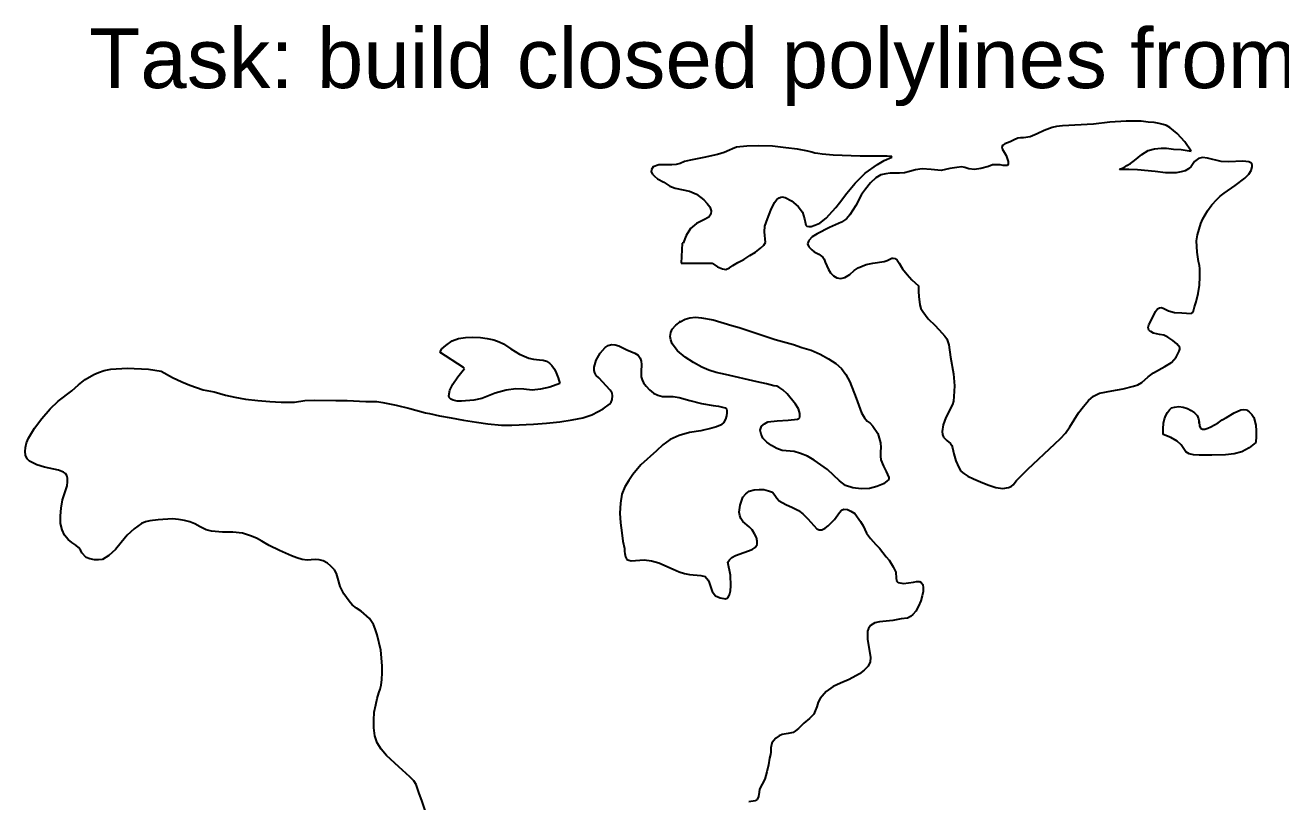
# Model space of a CAD drawing. Extents: x 0 to 24, y 0 to 13.
# Drawn here: x 0 to 10.46, y 6.49 to 12.96 of the extents above; entities that cross this region are included whole.
import ezdxf

# ---------------------------------------------------------------- set-up
doc = ezdxf.new("R2010")
doc.units = 0
doc.header["$MEASUREMENT"] = 0
doc.layers.get('0').update_dxf_attribs({"linetype": 'CONTINUOUS'})
doc.styles.get("Standard").update_dxf_attribs({"font": 'arial.ttf'})

msp = doc.modelspace()

# ---------------------------------------------------------------- linework, layer by layer
at = {"linetype": 'Continuous'}
for p, q in [((8.899837, 12.137634), (8.640978, 12.121199)), ((9.03543, 12.15407), (8.899837, 12.137635)), ((9.171022, 12.162288), (9.035429, 12.15407)), ((9.298398, 12.162288), (9.171023, 12.162288)), ((9.355923, 12.15407), (9.298398, 12.162288)), ((9.405229, 12.149961), (9.355923, 12.15407)), ((9.446318, 12.141743), (9.405229, 12.149961)), ((9.479189, 12.133526), (9.446318, 12.141743)), ((8.373899, 12.030804), (8.316376, 12.022586)), ((8.431425, 12.055457), (8.3739, 12.030804)), ((8.488949, 12.084219), (8.431425, 12.055457)), ((8.55469, 12.108871), (8.488949, 12.084218)), ((8.591671, 12.117089), (8.554691, 12.108871)), ((8.640978, 12.121199), (8.591671, 12.117089)), ((9.507951, 12.125308), (9.479189, 12.133526)), ((9.536714, 12.108871), (9.507951, 12.125307)), ((9.598347, 12.059566), (9.536714, 12.108871)), ((9.65998, 11.989715), (9.598347, 12.059566)), ((5.892136, 11.93219), (5.867483, 11.919864)), ((5.925007, 11.944517), (5.892137, 11.93219)), ((6.011294, 11.952735), (5.925007, 11.944517)), ((6.109907, 11.956843), (6.011294, 11.952734)), ((6.224955, 11.952735), (6.109907, 11.956844)), ((6.335895, 11.940408), (6.224955, 11.952735)), ((6.434508, 11.928082), (6.335896, 11.940408)), ((6.520795, 11.911646), (6.434508, 11.928082)), ((8.143803, 11.960953), (8.135585, 11.948626)), ((8.135585, 11.948626), (8.139694, 11.93219)), ((8.139694, 11.93219), (8.147912, 11.915755)), ((8.160237, 11.973279), (8.143803, 11.960953)), ((8.184892, 11.981497), (8.160237, 11.973279)), ((8.205436, 11.989715), (8.184892, 11.981497)), ((8.238307, 12.006149), (8.205436, 11.989715)), ((8.271177, 12.018476), (8.238306, 12.006149)), ((8.291722, 12.022586), (8.271177, 12.018476)), ((8.316376, 12.022586), (8.291722, 12.022586)), ((9.355923, 11.915754), (9.409338, 11.932189)), ((9.409338, 11.93219), (9.462754, 11.936299)), ((9.462753, 11.936298), (9.50795, 11.936298)), ((9.507951, 11.936298), (9.565475, 11.928082)), ((9.565475, 11.928082), (9.631217, 11.923972)), ((9.713395, 11.911646), (9.65998, 11.989715)), ((5.493575, 11.825359), (5.456595, 11.808924)), ((5.542881, 11.837686), (5.493575, 11.825359)), ((5.653821, 11.858231), (5.542881, 11.837686)), ((5.76887, 11.882884), (5.653821, 11.858231)), ((5.822285, 11.899319), (5.76887, 11.882884)), ((5.867483, 11.919864), (5.822285, 11.899319)), ((6.553666, 11.903428), (6.520795, 11.911646)), ((6.578319, 11.895211), (6.553666, 11.903428)), ((6.602972, 11.891102), (6.578319, 11.895211)), ((6.639952, 11.886992), (6.602972, 11.891102)), ((6.730348, 11.878775), (6.639952, 11.886992)), ((6.956336, 11.870557), (6.730348, 11.878775)), ((7.182325, 11.870557), (6.956336, 11.870557)), ((7.100147, 11.800706), (7.157671, 11.833577)), ((7.157671, 11.833577), (7.219306, 11.86234)), ((7.206978, 11.866447), (7.182325, 11.870557)), ((7.219305, 11.866447), (7.206978, 11.866447)), ((7.219305, 11.86234), (7.211087, 11.870557)), ((7.211087, 11.870557), (7.219305, 11.86234)), ((7.219305, 11.86234), (7.219305, 11.866448)), ((8.147912, 11.915754), (8.172565, 11.874665)), ((8.172565, 11.874666), (8.189, 11.82536)), ((8.189001, 11.825359), (8.189001, 11.804814)), ((9.208003, 11.808924), (9.240874, 11.833577)), ((9.240873, 11.833577), (9.302506, 11.882884)), ((9.302506, 11.882884), (9.355923, 11.915755)), ((9.631218, 11.923973), (9.713395, 11.911646)), ((9.742158, 11.825359), (9.713395, 11.78427)), ((9.775029, 11.850013), (9.742158, 11.825359)), ((9.807899, 11.858231), (9.775028, 11.850013)), ((9.848989, 11.854122), (9.807899, 11.858232)), ((9.964037, 11.825359), (9.848989, 11.854121)), ((10.02567, 11.821251), (9.964037, 11.82536)), ((10.144828, 11.829468), (10.02567, 11.821251)), ((10.194135, 11.821251), (10.144828, 11.829468)), ((10.210569, 11.813033), (10.194135, 11.821251)), ((5.21828, 11.759617), (5.214171, 11.739073)), ((5.214171, 11.739073), (5.226497, 11.718529)), ((5.230606, 11.780162), (5.21828, 11.759617)), ((5.226497, 11.718529), (5.242933, 11.702093)), ((5.279913, 11.796597), (5.230607, 11.780162)), ((5.386744, 11.796597), (5.279913, 11.796597)), ((5.423724, 11.800706), (5.386744, 11.796597)), ((5.456595, 11.808924), (5.423725, 11.800706)), ((6.915247, 11.644568), (6.997426, 11.726746)), ((6.997425, 11.726746), (7.100147, 11.800706)), ((7.169998, 11.722638), (7.128909, 11.71442)), ((7.206978, 11.726746), (7.169998, 11.722637)), ((7.285047, 11.726746), (7.206978, 11.726746)), ((7.326136, 11.730855), (7.285047, 11.726746)), ((7.367224, 11.743182), (7.326136, 11.730855)), ((7.416531, 11.755508), (7.367224, 11.743181)), ((7.474055, 11.763725), (7.416531, 11.755508)), ((7.548015, 11.759617), (7.474055, 11.763726)), ((7.630193, 11.7514), (7.548015, 11.759617)), ((7.704153, 11.767835), (7.630193, 11.7514)), ((7.761677, 11.776052), (7.704153, 11.767835)), ((7.802766, 11.780162), (7.761677, 11.776052)), ((7.827419, 11.776052), (7.802766, 11.780162)), ((7.86029, 11.763725), (7.827419, 11.776052)), ((7.909597, 11.759617), (7.86029, 11.763726)), ((7.963012, 11.767835), (7.909597, 11.759617)), ((8.024645, 11.78427), (7.963012, 11.767835)), ((8.057516, 11.796597), (8.024645, 11.78427)), ((8.123258, 11.796597), (8.057516, 11.796597)), ((8.147912, 11.792489), (8.123258, 11.796597)), ((8.184892, 11.792489), (8.147912, 11.792489)), ((8.189001, 11.804814), (8.184892, 11.792488)), ((9.117608, 11.759617), (9.121717, 11.763726)), ((9.195676, 11.759617), (9.117608, 11.759617)), ((9.121716, 11.763725), (9.134043, 11.767835)), ((9.134043, 11.767835), (9.154588, 11.776052)), ((9.154588, 11.776052), (9.179241, 11.792488)), ((9.179241, 11.792489), (9.208003, 11.808924)), ((9.265527, 11.755508), (9.195676, 11.759617)), ((9.413446, 11.743182), (9.265527, 11.755509)), ((9.499734, 11.730855), (9.413447, 11.743182)), ((9.590129, 11.730855), (9.499734, 11.730855)), ((9.631218, 11.739073), (9.590129, 11.730855)), ((9.664089, 11.747291), (9.631218, 11.739073)), ((9.692851, 11.763725), (9.664089, 11.747291)), ((9.713395, 11.78427), (9.692851, 11.763725)), ((10.161263, 11.685658), (10.194135, 11.718529)), ((10.194135, 11.718529), (10.214679, 11.7514)), ((10.222897, 11.800706), (10.210569, 11.813033)), ((10.214679, 11.7514), (10.222897, 11.780162)), ((10.222897, 11.780162), (10.222897, 11.800706)), ((5.242933, 11.702093), (5.267586, 11.681549)), ((5.267586, 11.681549), (5.321002, 11.652787)), ((5.321002, 11.652787), (5.370308, 11.619916)), ((5.370308, 11.619916), (5.415506, 11.60348)), ((6.845396, 11.56239), (6.915247, 11.644568)), ((7.042623, 11.648678), (7.001534, 11.595262)), ((7.08782, 11.689766), (7.042623, 11.648678)), ((7.128909, 11.714419), (7.08782, 11.689765)), ((9.98869, 11.56239), (10.079085, 11.624023)), ((10.079085, 11.624023), (10.161263, 11.685658)), ((5.415506, 11.603479), (5.534663, 11.578826)), ((5.534663, 11.578827), (5.592188, 11.554173)), ((5.592188, 11.554173), (5.653821, 11.504867)), ((6.241391, 11.484322), (6.261935, 11.508976)), ((6.261935, 11.508976), (6.28248, 11.521302)), ((6.28248, 11.521301), (6.303024, 11.529519)), ((6.303024, 11.52952), (6.331786, 11.525411)), ((6.331786, 11.525411), (6.385202, 11.496649)), ((6.783763, 11.480214), (6.845397, 11.562391)), ((6.968663, 11.550065), (6.919356, 11.459669)), ((7.001534, 11.595262), (6.968663, 11.550065)), ((9.885968, 11.463778), (9.927057, 11.508976)), ((9.927056, 11.508976), (9.955818, 11.537738)), ((9.955819, 11.537738), (9.988691, 11.562391)), ((5.653821, 11.504867), (5.682583, 11.476105)), ((5.682583, 11.476105), (5.703127, 11.447343)), ((5.703127, 11.447343), (5.715455, 11.414471)), ((5.715454, 11.414471), (5.711345, 11.385709)), ((6.183867, 11.348729), (6.212629, 11.41858)), ((6.212629, 11.41858), (6.241391, 11.484322)), ((6.385202, 11.496649), (6.438617, 11.45145)), ((6.438617, 11.45145), (6.475597, 11.402144)), ((6.672823, 11.352838), (6.726239, 11.410362)), ((6.726239, 11.410363), (6.755001, 11.443234)), ((6.755001, 11.443233), (6.783763, 11.480213)), ((6.919356, 11.459669), (6.87005, 11.3816)), ((9.812009, 11.348729), (9.848989, 11.414471)), ((9.848989, 11.414471), (9.885967, 11.463778)), ((5.592188, 11.307641), (5.542881, 11.266552)), ((5.653821, 11.340511), (5.592188, 11.30764)), ((5.69491, 11.361055), (5.653821, 11.340511)), ((5.711345, 11.385709), (5.69491, 11.361055)), ((6.163322, 11.287096), (6.183867, 11.348729)), ((6.475597, 11.402144), (6.492033, 11.348728)), ((6.492033, 11.348729), (6.50025, 11.307641)), ((6.50025, 11.307641), (6.504359, 11.295314)), ((6.578319, 11.295314), (6.619408, 11.311749)), ((6.619408, 11.311749), (6.672823, 11.352838)), ((6.800199, 11.319966), (6.701586, 11.274768)), ((6.841288, 11.348729), (6.800199, 11.319967)), ((6.87005, 11.381599), (6.841289, 11.348728)), ((9.779138, 11.262443), (9.795572, 11.307641)), ((9.795572, 11.307641), (9.812008, 11.348729)), ((5.505901, 11.209026), (5.481248, 11.143285)), ((5.542881, 11.266552), (5.505901, 11.209027)), ((6.159213, 11.23779), (6.163322, 11.287096)), ((6.167431, 11.151503), (6.159214, 11.237789)), ((6.504359, 11.295314), (6.512577, 11.287096)), ((6.512577, 11.287096), (6.529013, 11.282987)), ((6.529013, 11.282987), (6.549557, 11.282987)), ((6.557775, 11.196701), (6.529013, 11.167939)), ((6.549557, 11.282987), (6.578319, 11.295314)), ((6.598864, 11.221354), (6.557775, 11.1967)), ((6.701586, 11.274769), (6.598864, 11.221354)), ((9.758593, 11.16383), (9.76681, 11.213136)), ((9.76681, 11.213136), (9.779138, 11.262443)), ((5.47303, 11.143285), (5.464812, 10.97893)), ((5.481248, 11.143285), (5.473031, 11.143285)), ((6.085253, 11.069324), (6.126342, 11.102196)), ((6.126342, 11.102196), (6.155104, 11.12685)), ((6.155104, 11.12685), (6.167431, 11.151504)), ((6.529013, 11.167939), (6.516686, 11.139176)), ((6.516686, 11.139175), (6.529014, 11.114522)), ((6.529013, 11.114523), (6.553666, 11.089869)), ((6.553666, 11.089869), (6.57421, 11.073434)), ((9.762702, 11.069324), (9.758593, 11.16383)), ((5.937334, 10.983039), (5.98664, 11.007692)), ((5.98664, 11.007691), (6.035947, 11.040563)), ((6.035947, 11.040563), (6.085253, 11.069324)), ((6.57421, 11.073434), (6.61119, 11.05289)), ((6.61119, 11.05289), (6.644061, 11.028236)), ((6.644061, 11.028236), (6.656388, 11.011801)), ((6.656388, 11.011801), (6.664606, 10.987147)), ((6.664606, 10.987147), (6.693368, 10.925514)), ((7.063167, 10.97893), (7.157671, 10.991257)), ((7.157671, 10.991257), (7.182325, 10.999474)), ((7.182325, 10.999474), (7.202869, 11.011801)), ((7.202869, 11.011801), (7.219306, 11.020019)), ((7.219305, 11.020019), (7.231631, 11.020019)), ((7.231631, 11.020019), (7.248067, 11.015909)), ((7.248067, 11.01591), (7.264503, 11.003583)), ((7.264502, 11.003583), (7.280938, 10.97893)), ((9.775029, 10.991257), (9.762702, 11.069324)), ((9.783246, 10.958385), (9.775029, 10.991257)), ((5.464812, 10.97893), (5.723672, 10.97893)), ((5.723672, 10.97893), (5.76887, 10.946058)), ((5.76887, 10.946058), (5.809958, 10.929623)), ((5.809958, 10.929623), (5.838721, 10.925514)), ((5.838721, 10.925515), (5.867483, 10.937841)), ((5.867483, 10.93784), (5.896245, 10.958385)), ((5.896245, 10.958385), (5.937334, 10.983039)), ((6.693368, 10.925515), (6.709804, 10.896752)), ((6.709803, 10.896751), (6.734457, 10.872098)), ((6.828961, 10.859773), (6.87005, 10.884426)), ((6.87005, 10.884426), (6.907031, 10.917297)), ((6.90703, 10.917296), (6.939901, 10.93784)), ((6.939901, 10.93784), (7.005643, 10.966602)), ((7.005643, 10.966602), (7.063168, 10.97893)), ((7.280938, 10.97893), (7.3097, 10.929623)), ((7.3097, 10.929623), (7.34668, 10.884426)), ((7.34668, 10.884426), (7.387769, 10.839228)), ((9.787354, 10.929623), (9.783245, 10.958385)), ((9.787354, 10.863881), (9.787354, 10.929623)), ((6.734457, 10.872099), (6.763219, 10.855664)), ((6.763219, 10.855663), (6.79609, 10.851554)), ((6.79609, 10.851555), (6.828961, 10.859773)), ((7.387769, 10.839228), (7.441184, 10.789922)), ((7.441184, 10.789922), (7.441184, 10.740615)), ((9.77092, 10.724178), (9.783246, 10.794029)), ((9.783246, 10.79403), (9.787355, 10.863881)), ((7.441184, 10.740615), (7.445293, 10.699526)), ((7.445293, 10.699526), (7.453511, 10.629675)), ((9.754484, 10.654327), (9.77092, 10.724178)), ((7.453511, 10.629675), (7.461729, 10.600913)), ((7.461729, 10.600913), (7.478164, 10.57626)), ((7.478164, 10.57626), (7.523362, 10.514626)), ((9.392902, 10.522843), (9.417556, 10.57626)), ((9.417556, 10.57626), (9.433991, 10.596804)), ((9.433991, 10.596804), (9.450426, 10.605021)), ((9.450427, 10.605021), (9.466863, 10.609131)), ((9.466863, 10.609131), (9.487407, 10.600913)), ((9.487407, 10.600913), (9.524386, 10.580369)), ((9.524386, 10.580369), (9.573693, 10.568042)), ((9.573693, 10.568042), (9.635326, 10.563932)), ((9.721613, 10.563932), (9.73394, 10.580368)), ((9.73394, 10.580369), (9.742158, 10.61324)), ((9.742158, 10.613239), (9.754484, 10.654327)), ((5.419615, 10.461211), (5.456595, 10.489973)), ((5.448377, 10.489973), (5.456595, 10.489973)), ((5.456595, 10.489973), (5.448378, 10.489973)), ((5.456595, 10.489973), (5.497684, 10.510518)), ((5.497683, 10.510518), (5.538772, 10.522844)), ((5.538772, 10.522843), (5.58397, 10.526953)), ((5.58397, 10.526953), (5.633277, 10.522843)), ((5.633277, 10.522843), (5.73189, 10.506409)), ((5.73189, 10.506409), (5.888027, 10.457102)), ((7.523362, 10.514626), (7.580886, 10.457102)), ((9.355923, 10.440667), (9.360032, 10.465321)), ((9.360032, 10.46532), (9.392903, 10.522843)), ((9.635326, 10.563932), (9.713394, 10.559823)), ((9.713395, 10.559824), (9.721613, 10.563933)), ((3.611707, 10.35027), (3.669231, 10.358488)), ((3.669231, 10.358489), (3.730865, 10.362598)), ((3.730865, 10.362597), (3.792498, 10.358488)), ((3.792498, 10.358489), (3.850022, 10.350271)), ((5.374417, 10.366707), (5.378526, 10.399578)), ((5.378526, 10.337945), (5.374417, 10.366707)), ((5.378526, 10.399578), (5.390853, 10.42834)), ((5.390853, 10.42834), (5.419615, 10.461211)), ((5.888027, 10.457102), (5.94966, 10.440667)), ((5.94966, 10.440667), (6.138669, 10.379033)), ((6.138669, 10.379033), (6.249609, 10.342053)), ((7.580886, 10.457102), (7.638412, 10.395469)), ((7.638411, 10.395469), (7.663064, 10.370815)), ((7.663064, 10.370815), (7.679499, 10.346161)), ((9.360032, 10.420122), (9.355923, 10.440667)), ((9.376467, 10.407796), (9.360032, 10.420122)), ((9.401121, 10.395469), (9.376467, 10.407796)), ((9.450427, 10.383142), (9.401121, 10.395469)), ((9.487407, 10.379033), (9.450427, 10.383142)), ((9.520278, 10.362597), (9.487407, 10.379032)), ((9.561367, 10.333836), (9.520278, 10.362597)), ((3.459678, 10.24344), (3.472005, 10.263985)), ((3.472005, 10.263985), (3.504876, 10.292747)), ((3.504876, 10.292747), (3.558292, 10.329726)), ((3.558292, 10.329727), (3.611707, 10.350271)), ((3.850022, 10.35027), (3.903438, 10.337944)), ((3.903438, 10.337945), (3.948635, 10.321509)), ((3.948635, 10.321508), (3.985615, 10.305074)), ((3.985615, 10.305074), (4.047248, 10.263985)), ((4.047248, 10.263985), (4.117099, 10.218786)), ((4.790956, 10.227005), (4.832045, 10.276311)), ((4.832045, 10.276311), (4.856698, 10.292747)), ((4.856698, 10.292747), (4.88546, 10.300964)), ((4.88546, 10.300964), (4.914222, 10.296855)), ((4.914222, 10.296856), (4.947093, 10.288638)), ((4.947093, 10.288638), (5.012835, 10.255767)), ((5.012835, 10.255767), (5.078578, 10.227005)), ((5.390853, 10.305074), (5.378526, 10.337945)), ((5.43605, 10.247549), (5.390853, 10.305074)), ((6.249609, 10.342052), (6.401637, 10.300964)), ((6.401637, 10.300964), (6.471488, 10.27631)), ((6.471488, 10.276311), (6.549557, 10.251657)), ((7.679499, 10.346162), (7.695935, 10.296856)), ((7.695935, 10.296856), (7.708261, 10.194134)), ((9.594237, 10.305074), (9.561366, 10.333836)), ((9.618891, 10.276311), (9.594237, 10.305074)), ((9.614781, 10.24344), (9.618891, 10.259875)), ((9.618891, 10.259875), (9.618891, 10.27631)), ((3.652796, 10.107847), (3.45557, 10.235223)), ((3.45557, 10.235223), (3.463787, 10.227005)), ((3.463787, 10.227005), (3.459678, 10.24344)), ((4.117099, 10.218787), (4.195168, 10.185916)), ((4.195168, 10.185916), (4.236257, 10.177698)), ((4.236257, 10.177698), (4.285564, 10.173589)), ((4.285564, 10.173589), (4.314326, 10.169479)), ((4.314326, 10.169479), (4.343088, 10.161263)), ((4.343088, 10.161263), (4.367741, 10.144827)), ((4.741649, 10.111956), (4.758085, 10.169479)), ((4.758085, 10.169479), (4.790956, 10.227004)), ((5.078578, 10.227005), (5.10734, 10.210569)), ((5.10734, 10.210568), (5.123775, 10.185915)), ((5.123775, 10.185916), (5.131993, 10.161263)), ((5.131993, 10.161263), (5.136102, 10.132501)), ((5.497683, 10.194134), (5.43605, 10.247549)), ((5.567534, 10.148935), (5.497684, 10.194134)), ((5.637385, 10.111956), (5.567534, 10.148935)), ((6.549557, 10.251657), (6.623517, 10.218786)), ((6.623517, 10.218787), (6.693368, 10.181808)), ((6.693368, 10.181807), (6.755002, 10.140718)), ((7.708261, 10.194134), (7.732915, 10.054432)), ((9.495625, 10.116065), (9.54904, 10.148936)), ((9.54904, 10.148935), (9.590129, 10.194134)), ((9.590129, 10.194134), (9.614782, 10.24344)), ((0.501284, 10.009233), (0.571135, 10.050323)), ((0.571135, 10.050323), (0.612224, 10.066757)), ((0.612224, 10.066758), (0.657421, 10.083194)), ((0.657421, 10.083194), (0.714946, 10.095521)), ((0.714946, 10.095521), (0.850539, 10.103738)), ((0.850539, 10.103738), (1.027221, 10.095521)), ((1.027221, 10.095521), (1.134052, 10.079085)), ((1.134052, 10.079084), (1.228556, 10.025669)), ((3.603489, 10.029778), (3.661014, 10.099628)), ((3.661014, 10.099628), (3.652796, 10.107846)), ((4.367741, 10.144827), (4.388286, 10.124283)), ((4.388286, 10.124283), (4.40883, 10.095521)), ((4.40883, 10.095521), (4.425265, 10.06265)), ((4.425265, 10.06265), (4.441701, 10.021561)), ((4.741649, 10.083194), (4.741649, 10.111956)), ((4.745758, 10.06265), (4.741649, 10.083194)), ((4.758085, 10.042105), (4.745758, 10.06265)), ((5.136102, 10.132501), (5.131993, 10.074976)), ((5.131993, 10.074976), (5.131993, 10.029779)), ((5.69491, 10.087303), (5.637385, 10.111957)), ((5.756543, 10.066758), (5.69491, 10.087303)), ((5.834612, 10.050323), (5.756543, 10.066757)), ((6.09758, 9.988689), (5.834612, 10.050323)), ((6.755001, 10.140718), (6.800199, 10.099628)), ((6.800199, 10.099628), (6.837179, 10.050323)), ((6.837179, 10.050323), (6.87005, 9.988689)), ((7.732915, 10.054432), (7.741133, 9.955819)), ((9.355923, 10.029778), (9.401121, 10.06265)), ((9.401121, 10.06265), (9.495625, 10.116065)), ((0.390344, 9.91473), (0.44376, 9.964036)), ((0.44376, 9.964036), (0.501284, 10.009234)), ((1.228556, 10.02567), (1.306625, 9.98869)), ((1.306625, 9.988689), (1.372367, 9.959928)), ((1.372367, 9.959928), (1.483307, 9.922948)), ((3.537747, 9.918839), (3.5624, 9.968144)), ((3.5624, 9.968144), (3.603489, 10.029778)), ((4.37185, 9.943492), (4.293781, 9.927056)), ((4.454028, 9.976363), (4.37185, 9.943492)), ((4.441701, 10.021561), (4.454029, 9.976362)), ((4.778629, 10.021561), (4.758085, 10.042105)), ((4.873134, 9.918839), (4.778629, 10.021561)), ((5.131993, 10.029778), (5.140211, 10.005124)), ((5.140211, 10.005125), (5.152537, 9.980472)), ((5.152537, 9.980472), (5.173082, 9.95171)), ((5.173082, 9.95171), (5.201844, 9.922948)), ((6.175649, 9.972254), (6.09758, 9.988689)), ((6.237282, 9.955819), (6.175649, 9.972254)), ((6.261935, 9.95171), (6.237282, 9.955819)), ((6.278371, 9.943492), (6.261935, 9.95171)), ((6.311242, 9.922948), (6.278371, 9.943492)), ((6.87005, 9.988689), (6.923465, 9.853096)), ((7.741133, 9.955819), (7.737024, 9.865423)), ((9.14637, 9.931165), (9.232656, 9.95171)), ((9.232656, 9.95171), (9.269635, 9.964036)), ((9.269636, 9.964036), (9.302507, 9.984581)), ((9.302506, 9.984581), (9.355923, 10.029779)), ((0.275296, 9.828443), (0.390344, 9.914729)), ((1.483307, 9.922948), (1.573702, 9.906512)), ((1.573702, 9.906511), (1.668206, 9.877749)), ((1.668206, 9.877749), (1.746275, 9.861314)), ((1.746275, 9.861314), (1.83667, 9.844879)), ((1.83667, 9.844879), (1.939392, 9.832552)), ((2.329736, 9.832552), (2.407805, 9.836661)), ((2.407805, 9.83666), (2.588596, 9.832551)), ((3.529529, 9.873641), (3.537747, 9.918839)), ((3.533638, 9.857205), (3.529529, 9.87364)), ((3.545965, 9.844879), (3.533638, 9.857206)), ((3.566509, 9.83666), (3.545965, 9.844878)), ((3.59938, 9.828443), (3.566509, 9.83666)), ((3.739082, 9.83666), (3.63636, 9.828443)), ((3.804824, 9.848988), (3.739082, 9.83666)), ((3.915764, 9.894185), (3.804824, 9.848989)), ((4.00616, 9.918839), (3.915764, 9.894184)), ((4.088337, 9.931165), (4.00616, 9.918839)), ((4.154079, 9.927055), (4.088337, 9.931165)), ((4.22393, 9.918839), (4.154079, 9.927055)), ((4.293781, 9.927055), (4.22393, 9.918839)), ((4.889569, 9.894185), (4.873134, 9.918839)), ((4.881351, 9.820226), (4.889569, 9.84077)), ((4.893678, 9.873641), (4.889569, 9.894185)), ((4.889569, 9.84077), (4.893678, 9.873641)), ((5.201844, 9.922948), (5.234715, 9.894185)), ((5.234715, 9.894185), (5.271695, 9.87775)), ((5.271695, 9.877749), (5.308675, 9.865422)), ((5.308675, 9.865423), (5.39907, 9.865423)), ((5.39907, 9.865423), (5.448377, 9.857206)), ((5.448377, 9.857205), (5.538772, 9.832551)), ((6.348222, 9.890077), (6.311242, 9.922948)), ((6.418073, 9.80379), (6.348222, 9.890077)), ((6.923465, 9.853097), (6.968663, 9.72983)), ((7.737024, 9.865423), (7.732915, 9.828444)), ((8.858747, 9.832552), (8.899837, 9.869532)), ((8.899837, 9.869532), (8.949143, 9.894185)), ((8.949143, 9.894185), (9.051866, 9.91473)), ((9.051866, 9.91473), (9.14637, 9.931165)), ((0.139702, 9.684631), (0.209553, 9.7627)), ((0.209553, 9.762701), (0.275296, 9.828443)), ((1.939392, 9.832552), (2.038006, 9.824334)), ((2.038006, 9.824334), (2.13251, 9.820226)), ((2.13251, 9.820226), (2.24345, 9.820226)), ((2.24345, 9.820226), (2.329736, 9.832552)), ((2.588596, 9.832552), (2.6831, 9.832552)), ((2.6831, 9.832552), (2.839237, 9.824334)), ((2.839237, 9.824334), (2.929633, 9.824334)), ((2.929633, 9.824334), (2.978939, 9.816117)), ((2.978939, 9.816116), (3.089879, 9.795571)), ((3.089879, 9.795571), (3.204928, 9.766809)), ((3.204928, 9.766809), (3.336412, 9.72983)), ((3.336412, 9.72983), (3.369283, 9.72572)), ((3.63636, 9.828443), (3.59938, 9.828443)), ((4.721105, 9.713395), (4.77452, 9.742157)), ((4.77452, 9.742157), (4.815609, 9.762701)), ((4.815609, 9.762701), (4.869025, 9.80379)), ((4.869025, 9.80379), (4.881351, 9.820226)), ((5.538772, 9.832552), (5.633277, 9.807899)), ((5.633277, 9.807899), (5.73189, 9.791463)), ((5.73189, 9.791463), (5.777087, 9.787354)), ((5.777087, 9.787354), (5.809958, 9.779137)), ((5.809958, 9.779137), (5.830503, 9.770919)), ((5.830503, 9.770919), (5.842829, 9.762701)), ((5.842829, 9.762701), (5.846938, 9.746266)), ((5.846938, 9.72983), (5.842829, 9.705176)), ((5.846938, 9.746265), (5.846938, 9.72983)), ((6.442726, 9.762701), (6.418073, 9.80379)), ((6.455053, 9.72572), (6.442726, 9.7627)), ((6.968663, 9.72983), (6.993316, 9.688741)), ((7.724697, 9.799681), (7.671282, 9.69285)), ((7.732915, 9.828443), (7.724698, 9.799681)), ((8.702611, 9.614781), (8.776571, 9.72983)), ((8.77657, 9.72983), (8.817658, 9.783246)), ((8.817658, 9.783246), (8.858747, 9.832552)), ((9.503842, 9.709286), (9.516169, 9.733939)), ((9.516169, 9.733939), (9.532604, 9.754483)), ((9.532605, 9.754482), (9.54904, 9.770918)), ((9.54904, 9.770919), (9.573694, 9.779137)), ((9.573693, 9.779137), (9.610672, 9.783246)), ((9.610673, 9.783246), (9.647653, 9.779137)), ((9.647653, 9.779137), (9.684632, 9.766809)), ((9.684632, 9.766809), (9.713394, 9.750375)), ((9.713395, 9.750375), (9.742158, 9.72983)), ((9.742158, 9.72983), (9.762702, 9.709286)), ((10.009234, 9.69285), (10.070868, 9.72983)), ((10.070868, 9.72983), (10.128391, 9.754483)), ((10.128391, 9.754482), (10.153046, 9.758592)), ((10.153046, 9.758592), (10.17359, 9.754482)), ((10.17359, 9.754482), (10.198243, 9.738048)), ((10.198243, 9.738048), (10.218788, 9.717504)), ((0.078069, 9.602455), (0.139702, 9.684632)), ((3.369283, 9.72572), (3.451461, 9.705176)), ((3.451461, 9.705176), (3.550074, 9.688741)), ((3.550074, 9.688741), (3.652796, 9.668197)), ((3.652796, 9.668197), (3.759627, 9.651761)), ((3.759627, 9.651761), (3.854131, 9.639435)), ((3.854131, 9.639435), (3.96918, 9.627108)), ((3.96918, 9.627108), (4.055466, 9.627108)), ((4.055466, 9.627108), (4.236257, 9.635325)), ((4.236257, 9.635325), (4.343088, 9.643543)), ((4.343088, 9.643544), (4.454028, 9.65587)), ((4.454028, 9.655869), (4.55675, 9.672305)), ((4.55675, 9.672306), (4.647145, 9.688741)), ((4.647145, 9.688741), (4.721105, 9.713395)), ((5.793523, 9.627108), (5.760653, 9.614781)), ((5.818176, 9.647653), (5.793523, 9.627108)), ((5.834612, 9.676414), (5.818176, 9.647653)), ((5.842829, 9.705176), (5.834612, 9.676414)), ((6.13456, 9.61889), (6.159213, 9.639435)), ((6.159213, 9.639435), (6.187975, 9.655869)), ((6.187975, 9.655869), (6.266045, 9.664087)), ((6.266044, 9.664087), (6.35644, 9.668197)), ((6.35644, 9.668197), (6.434508, 9.676414)), ((6.434508, 9.676414), (6.446836, 9.684631)), ((6.446835, 9.684631), (6.455053, 9.692849)), ((6.455053, 9.69285), (6.455053, 9.725721)), ((6.993316, 9.688741), (7.013861, 9.659979)), ((7.013861, 9.659979), (7.038514, 9.643544)), ((7.038514, 9.643544), (7.063167, 9.61889)), ((7.646628, 9.631217), (7.638412, 9.573693)), ((7.671282, 9.69285), (7.646628, 9.631217)), ((9.479189, 9.598346), (9.483298, 9.643544)), ((9.483297, 9.643544), (9.491515, 9.680524)), ((9.491516, 9.680524), (9.503843, 9.709286)), ((9.762702, 9.709286), (9.775029, 9.680524)), ((9.779138, 9.651761), (9.77092, 9.651761)), ((9.77092, 9.651761), (9.779138, 9.651761)), ((9.775029, 9.680524), (9.779139, 9.651761)), ((9.779138, 9.651761), (9.783246, 9.622999)), ((9.87775, 9.614781), (9.939384, 9.647653)), ((9.939384, 9.647653), (9.972255, 9.672306)), ((9.972255, 9.672306), (10.009234, 9.69285)), ((10.218788, 9.717504), (10.235223, 9.692849)), ((10.235223, 9.69285), (10.251658, 9.627109)), ((10.251658, 9.627108), (10.255768, 9.581909)), ((0.012327, 9.479188), (0.028763, 9.520277)), ((0.028763, 9.520277), (0.078069, 9.602455)), ((5.448377, 9.540822), (5.374417, 9.507951)), ((5.534663, 9.565475), (5.448377, 9.540821)), ((5.629168, 9.58191), (5.534663, 9.565475)), ((5.719563, 9.602455), (5.629168, 9.58191)), ((5.760652, 9.614781), (5.719563, 9.602454)), ((6.122233, 9.586019), (6.134561, 9.61889)), ((6.130451, 9.553147), (6.122233, 9.586019)), ((6.146887, 9.520277), (6.130451, 9.553148)), ((6.179758, 9.487406), (6.146887, 9.520277)), ((7.063167, 9.61889), (7.104256, 9.557257)), ((7.104256, 9.557257), (7.1248, 9.479188)), ((7.638411, 9.573692), (7.642519, 9.549038)), ((7.642519, 9.549039), (7.650737, 9.528495)), ((7.650737, 9.528495), (7.679499, 9.499733)), ((8.624541, 9.516168), (8.66563, 9.561366)), ((8.66563, 9.561366), (8.70261, 9.614782)), ((9.479189, 9.549039), (9.479189, 9.598346)), ((9.54493, 9.524385), (9.479189, 9.549039)), ((9.598347, 9.495624), (9.54493, 9.524385)), ((9.783246, 9.622999), (9.791464, 9.602455)), ((9.791464, 9.602455), (9.807899, 9.594237)), ((9.807899, 9.594236), (9.828444, 9.594236)), ((9.828444, 9.594236), (9.853097, 9.602454)), ((9.853097, 9.602455), (9.877751, 9.614782)), ((10.255768, 9.536713), (10.251658, 9.483296)), ((10.255768, 9.58191), (10.255768, 9.536714)), ((0, 9.409337), (0.004109, 9.442209)), ((0.004109, 9.442208), (0.012327, 9.479187)), ((5.312784, 9.462752), (5.259368, 9.413445)), ((5.374417, 9.507951), (5.312784, 9.462752)), ((6.216738, 9.458644), (6.179758, 9.487406)), ((6.261935, 9.43399), (6.216738, 9.458644)), ((6.307133, 9.417555), (6.261935, 9.43399)), ((6.405746, 9.409337), (6.307133, 9.417555)), ((7.1248, 9.479188), (7.128909, 9.442209)), ((7.128909, 9.442208), (7.1248, 9.405229)), ((7.679499, 9.499733), (7.708261, 9.47508)), ((7.708261, 9.47508), (7.720588, 9.458644)), ((7.720588, 9.458644), (7.724697, 9.4381)), ((7.724697, 9.4381), (7.737024, 9.388793)), ((8.353355, 9.261417), (8.579344, 9.47097)), ((8.579344, 9.470971), (8.624542, 9.516168)), ((9.631218, 9.462752), (9.598347, 9.495624)), ((9.651762, 9.429882), (9.631218, 9.462753)), ((9.668198, 9.405229), (9.651762, 9.429882)), ((10.198243, 9.4381), (10.13661, 9.405229)), ((10.251658, 9.483296), (10.198242, 9.4381)), ((0.004109, 9.376466), (0, 9.409337)), ((0.016436, 9.347704), (0.004109, 9.376466)), ((0.03698, 9.32716), (0.016436, 9.347704)), ((0.098614, 9.298398), (0.03698, 9.32716)), ((5.259368, 9.413445), (5.127884, 9.298397)), ((6.459162, 9.392901), (6.405746, 9.409336)), ((6.516686, 9.368249), (6.459162, 9.392902)), ((6.57421, 9.335378), (6.516686, 9.368249)), ((6.68515, 9.257309), (6.57421, 9.335378)), ((7.1248, 9.405229), (7.1248, 9.368249)), ((7.1248, 9.368249), (7.128909, 9.339486)), ((7.128909, 9.339486), (7.149454, 9.286071)), ((7.737024, 9.388793), (7.753459, 9.331269)), ((7.753459, 9.331268), (7.778112, 9.273744)), ((9.696959, 9.388793), (9.668198, 9.405229)), ((9.73394, 9.380575), (9.69696, 9.388793)), ((9.779138, 9.376466), (9.733939, 9.380575)), ((9.885968, 9.376466), (9.779139, 9.376466)), ((10.001017, 9.380575), (9.885967, 9.376466)), ((10.070868, 9.388793), (10.001017, 9.380575)), ((10.13661, 9.405229), (10.070868, 9.388793)), ((0.160247, 9.277853), (0.098614, 9.298398)), ((0.279404, 9.2532), (0.160247, 9.277853)), ((0.320493, 9.236764), (0.279404, 9.2532)), ((0.336929, 9.224438), (0.320493, 9.236764)), ((0.349255, 9.203893), (0.336929, 9.224438)), ((5.062142, 9.21622), (5.029272, 9.166913)), ((5.127884, 9.298398), (5.062142, 9.21622)), ((6.783763, 9.162805), (6.685151, 9.257309)), ((7.149454, 9.286071), (7.174107, 9.240872)), ((7.174107, 9.240872), (7.194651, 9.191566)), ((7.778112, 9.273744), (7.794548, 9.244982)), ((7.794549, 9.244982), (7.819201, 9.224438)), ((7.819201, 9.224438), (7.852072, 9.203893)), ((8.258852, 9.166913), (8.353356, 9.261418)), ((0.336929, 9.080626), (0.349255, 9.121716)), ((0.353364, 9.183349), (0.349255, 9.203893)), ((0.349255, 9.121716), (0.353364, 9.154587)), ((0.353364, 9.154587), (0.353364, 9.183349)), ((4.9964, 9.113498), (4.971747, 9.051865)), ((5.029271, 9.166913), (4.9964, 9.113498)), ((6.83307, 9.125825), (6.783763, 9.162805)), ((6.894703, 9.10528), (6.83307, 9.125825)), ((6.964554, 9.097062), (6.894703, 9.10528)), ((7.096038, 9.117607), (7.034405, 9.101171)), ((7.149454, 9.138151), (7.096038, 9.117607)), ((7.182325, 9.162805), (7.149455, 9.13815)), ((7.194651, 9.175131), (7.182325, 9.162805)), ((7.194651, 9.191566), (7.194651, 9.175131)), ((7.852072, 9.203893), (7.901379, 9.179239)), ((7.901379, 9.179239), (7.958903, 9.154586)), ((7.958903, 9.154587), (8.020535, 9.129933)), ((8.020535, 9.129933), (8.086279, 9.109388)), ((8.086279, 9.109388), (8.143803, 9.101171)), ((8.143803, 9.101171), (8.193109, 9.109388)), ((8.193109, 9.109388), (8.213654, 9.117606)), ((8.213654, 9.117607), (8.230088, 9.129934)), ((8.230089, 9.129933), (8.258852, 9.166912)), ((0.299949, 8.936816), (0.312275, 9.006667)), ((0.312275, 9.006667), (0.336929, 9.080627)), ((4.971747, 9.051865), (4.95942, 8.977904)), ((5.957878, 8.961469), (5.978423, 9.027212)), ((5.978423, 9.027212), (6.003076, 9.055974)), ((6.003076, 9.055974), (6.031838, 9.076518)), ((6.031838, 9.076518), (6.072927, 9.088845)), ((6.072927, 9.088844), (6.114016, 9.092954)), ((6.114016, 9.092954), (6.155104, 9.092954)), ((6.155104, 9.092954), (6.192084, 9.080626)), ((6.192084, 9.080626), (6.224955, 9.068299)), ((6.224955, 9.068299), (6.2455, 9.043646)), ((6.2455, 9.043647), (6.261935, 9.018993)), ((6.261935, 9.018993), (6.28248, 8.998448)), ((6.28248, 8.998448), (6.335895, 8.965577)), ((7.034405, 9.101171), (6.964554, 9.097061)), ((0.29584, 8.871074), (0.299949, 8.936815)), ((4.95942, 8.977904), (4.955311, 8.895726)), ((4.955311, 8.895727), (4.95942, 8.81355)), ((5.94966, 8.903945), (5.957878, 8.961469)), ((5.953769, 8.875183), (5.94966, 8.903945)), ((6.335895, 8.965578), (6.39342, 8.940925)), ((6.39342, 8.940925), (6.442726, 8.916271)), ((6.442726, 8.916272), (6.479706, 8.88751)), ((6.742674, 8.842312), (6.783763, 8.899836)), ((6.783763, 8.899836), (6.8002, 8.920381)), ((6.800199, 8.920381), (6.820743, 8.928597)), ((6.820743, 8.928597), (6.849505, 8.924488)), ((6.849505, 8.924489), (6.878268, 8.912163)), ((6.878268, 8.912163), (6.911139, 8.891618)), ((0.29584, 8.809441), (0.29584, 8.871074)), ((0.308167, 8.756024), (0.29584, 8.809441)), ((0.969696, 8.809441), (0.908063, 8.764242)), ((1.002567, 8.821767), (0.969696, 8.809441)), ((1.039547, 8.829985), (1.002567, 8.821767)), ((1.109398, 8.838202), (1.039547, 8.829985)), ((1.228556, 8.84642), (1.109398, 8.838202)), ((1.277863, 8.842312), (1.228556, 8.846421)), ((1.327169, 8.834094), (1.277863, 8.842312)), ((1.372367, 8.821767), (1.327169, 8.834094)), ((1.413456, 8.805332), (1.372367, 8.821767)), ((1.458653, 8.780679), (1.413456, 8.805332)), ((4.95942, 8.81355), (4.971747, 8.731372)), ((5.961987, 8.85053), (5.953769, 8.875183)), ((5.978423, 8.825875), (5.961987, 8.85053)), ((6.031838, 8.780679), (5.978424, 8.825875)), ((6.479706, 8.887509), (6.520795, 8.84642)), ((6.520795, 8.84642), (6.594755, 8.764242)), ((6.664606, 8.768352), (6.689259, 8.788896)), ((6.689259, 8.788896), (6.742674, 8.842312)), ((6.911139, 8.891618), (6.960445, 8.825876)), ((6.960445, 8.825875), (6.98099, 8.788896)), ((6.98099, 8.788896), (7.009752, 8.727262)), ((0.328711, 8.710828), (0.308167, 8.756024)), ((0.357473, 8.673848), (0.328711, 8.710828)), ((0.850539, 8.710828), (0.801232, 8.649194)), ((0.908063, 8.764243), (0.850539, 8.710828)), ((1.50796, 8.756024), (1.458653, 8.780679)), ((1.553158, 8.743699), (1.50796, 8.756025)), ((1.643553, 8.73548), (1.553158, 8.743698)), ((1.729839, 8.73548), (1.643553, 8.73548)), ((1.812017, 8.727262), (1.729839, 8.73548)), ((1.877759, 8.706718), (1.812017, 8.727262)), ((1.927066, 8.686173), (1.877759, 8.706718)), ((1.972263, 8.661521), (1.927066, 8.686174)), ((4.971747, 8.731372), (4.979964, 8.661521)), ((6.056491, 8.756024), (6.031838, 8.780679)), ((6.077036, 8.723154), (6.056491, 8.756025)), ((6.093471, 8.690283), (6.077036, 8.723154)), ((6.09758, 8.661521), (6.093472, 8.690283)), ((6.594755, 8.764243), (6.615299, 8.756025)), ((6.615299, 8.756024), (6.635844, 8.756024)), ((6.635844, 8.756024), (6.664606, 8.768352)), ((7.009752, 8.727262), (7.042623, 8.682066)), ((0.390344, 8.649194), (0.357473, 8.673848)), ((0.423215, 8.62865), (0.390344, 8.649194)), ((0.44376, 8.608106), (0.423215, 8.62865)), ((0.460195, 8.587561), (0.44376, 8.608106)), ((0.472522, 8.562908), (0.460195, 8.587562)), ((0.751926, 8.59167), (0.69851, 8.542364)), ((0.801232, 8.649194), (0.751926, 8.59167)), ((2.001026, 8.645085), (1.972263, 8.66152)), ((2.033897, 8.62454), (2.001026, 8.645085)), ((2.120183, 8.583451), (2.033897, 8.62454)), ((2.218796, 8.538255), (2.120183, 8.583451)), ((4.979964, 8.661521), (4.992291, 8.599888)), ((4.992291, 8.599888), (4.992291, 8.575234)), ((5.916789, 8.542364), (6.056491, 8.59167)), ((6.056491, 8.59167), (6.081145, 8.608106)), ((6.081145, 8.608106), (6.09758, 8.632759)), ((6.09758, 8.632759), (6.09758, 8.661521)), ((7.042623, 8.682066), (7.08782, 8.632759)), ((7.08782, 8.632759), (7.116583, 8.603997)), ((7.116583, 8.603996), (7.174108, 8.530036)), ((0.509502, 8.525928), (0.472522, 8.562907)), ((0.538264, 8.5136), (0.509502, 8.525928)), ((0.579353, 8.505383), (0.538264, 8.5136)), ((0.612224, 8.505383), (0.579353, 8.505383)), ((0.645095, 8.509492), (0.612224, 8.505383)), ((0.69851, 8.542364), (0.645095, 8.509492)), ((2.263994, 8.521819), (2.218796, 8.538255)), ((2.309192, 8.509492), (2.263994, 8.521819)), ((2.35028, 8.501275), (2.309192, 8.509492)), ((2.416023, 8.509492), (2.35028, 8.501275)), ((2.448894, 8.505383), (2.416023, 8.509492)), ((2.481765, 8.497166), (2.448894, 8.505383)), ((2.518745, 8.476621), (2.481765, 8.497166)), ((2.547507, 8.451968), (2.518745, 8.476622)), ((4.992291, 8.575234), (4.9964, 8.558799)), ((4.9964, 8.558799), (5.000509, 8.530037)), ((5.000509, 8.530037), (5.012835, 8.509492)), ((5.012835, 8.509492), (5.029271, 8.501275)), ((5.029271, 8.501275), (5.049815, 8.497166)), ((5.049815, 8.497166), (5.156646, 8.505383)), ((5.156646, 8.505383), (5.21828, 8.497166)), ((5.21828, 8.497166), (5.279913, 8.48073)), ((5.279913, 8.48073), (5.39907, 8.427315)), ((5.855156, 8.484838), (5.867484, 8.505383)), ((5.875701, 8.378008), (5.855156, 8.484838)), ((5.867483, 8.505383), (5.888027, 8.525928)), ((5.888027, 8.525928), (5.916789, 8.542363)), ((7.174107, 8.530037), (7.19876, 8.501275)), ((7.19876, 8.501275), (7.231631, 8.447859)), ((2.576269, 8.423205), (2.547507, 8.451967)), ((2.592704, 8.390335), (2.576269, 8.423206)), ((2.605031, 8.353354), (2.592704, 8.390334)), ((5.39907, 8.427315), (5.448377, 8.40677)), ((5.448377, 8.40677), (5.493575, 8.390335)), ((5.493575, 8.390335), (5.534663, 8.382117)), ((5.534663, 8.382116), (5.629168, 8.373899)), ((5.629168, 8.373899), (5.666148, 8.365682)), ((5.879809, 8.287613), (5.875701, 8.378008)), ((7.231631, 8.447859), (7.252176, 8.402662)), ((7.252176, 8.402661), (7.256285, 8.353354)), ((2.625576, 8.283504), (2.605031, 8.353354)), ((2.654338, 8.22187), (2.625576, 8.283504)), ((5.666148, 8.365682), (5.690801, 8.336919)), ((5.690801, 8.336919), (5.699019, 8.316375)), ((5.699019, 8.316375), (5.723672, 8.242414)), ((5.875701, 8.246524), (5.879809, 8.287613)), ((7.256285, 8.353354), (7.260393, 8.33281)), ((7.260393, 8.33281), (7.27272, 8.316375)), ((7.27272, 8.316375), (7.317918, 8.308157)), ((7.317918, 8.308157), (7.400095, 8.320484)), ((7.400095, 8.320484), (7.424749, 8.324594)), ((7.424749, 8.324593), (7.449402, 8.324593)), ((7.449402, 8.324593), (7.465838, 8.316375)), ((7.465838, 8.316375), (7.478164, 8.29994)), ((7.478164, 8.29994), (7.482273, 8.271177)), ((7.482273, 8.271176), (7.482273, 8.242414)), ((2.699535, 8.160237), (2.654338, 8.22187)), ((2.724189, 8.131474), (2.699535, 8.160237)), ((5.723672, 8.242414), (5.752434, 8.205435)), ((5.752434, 8.205435), (5.789414, 8.189)), ((5.789414, 8.189), (5.834612, 8.180782)), ((5.834612, 8.180781), (5.855156, 8.188999)), ((5.855156, 8.189), (5.867484, 8.213654)), ((5.867483, 8.213653), (5.875701, 8.246524)), ((7.461729, 8.164346), (7.441184, 8.119149)), ((7.474055, 8.205435), (7.46173, 8.164346)), ((7.482273, 8.242414), (7.474055, 8.205435)), ((2.761169, 8.102713), (2.724189, 8.131474)), ((2.798149, 8.07806), (2.761169, 8.102714)), ((2.868, 8.016427), (2.798149, 8.07806)), ((7.42064, 8.07806), (7.395987, 8.049298)), ((7.441184, 8.119149), (7.42064, 8.07806)), ((2.900871, 7.967121), (2.868, 8.016428)), ((2.917306, 7.93014), (2.900871, 7.96712)), ((7.042623, 7.958902), (7.026187, 7.934249)), ((7.079603, 7.979447), (7.042623, 7.958902)), ((7.116583, 7.987666), (7.079603, 7.979448)), ((7.227522, 7.999991), (7.116583, 7.987665)), ((7.297373, 8.012318), (7.227522, 7.99999)), ((7.350789, 8.020535), (7.297373, 8.012318)), ((7.375442, 8.032862), (7.350789, 8.020535)), ((7.395987, 8.049297), (7.375442, 8.032862)), ((2.933742, 7.880834), (2.917306, 7.93014)), ((2.962504, 7.753458), (2.933742, 7.880835)), ((7.017969, 7.909596), (7.017969, 7.843854)), ((7.026187, 7.934249), (7.01797, 7.909596)), ((2.97483, 7.621974), (2.962504, 7.753458)), ((7.017969, 7.843854), (7.042623, 7.691825)), ((7.038514, 7.654845), (7.022078, 7.617865)), ((7.042623, 7.691825), (7.038514, 7.654845)), ((2.970722, 7.506925), (2.97483, 7.56445)), ((2.97483, 7.56445), (2.97483, 7.621974)), ((6.952227, 7.556232), (6.865941, 7.506925)), ((6.989207, 7.584994), (6.952227, 7.556232)), ((7.022078, 7.617865), (6.989207, 7.584994)), ((2.946068, 7.395986), (2.958395, 7.428857)), ((2.958395, 7.428857), (2.966613, 7.461728)), ((2.966613, 7.461729), (2.970722, 7.506926)), ((6.730348, 7.449401), (6.672823, 7.408312)), ((6.791981, 7.478163), (6.730348, 7.449401)), ((6.865941, 7.506925), (6.791981, 7.478163)), ((2.921415, 7.297373), (2.933742, 7.350788)), ((2.933742, 7.350788), (2.946068, 7.395986)), ((6.623517, 7.350788), (6.607081, 7.317917)), ((6.672823, 7.408312), (6.623518, 7.350788)), ((2.904979, 7.169997), (2.909088, 7.235739)), ((2.909088, 7.235739), (2.921415, 7.297373)), ((6.570101, 7.219304), (6.533121, 7.182324)), ((6.582428, 7.248066), (6.570101, 7.219305)), ((6.594755, 7.280937), (6.582428, 7.248066)), ((6.607081, 7.317917), (6.594756, 7.280937)), ((2.904979, 7.104255), (2.904979, 7.169997)), ((6.487924, 7.145344), (6.442726, 7.100146)), ((6.533121, 7.182324), (6.487924, 7.145344)), ((2.913197, 7.038513), (2.904979, 7.104255)), ((2.933742, 6.980989), (2.913197, 7.038514)), ((6.253718, 7.017969), (6.233173, 6.997424)), ((6.28248, 7.038513), (6.253718, 7.017969)), ((6.307133, 7.05084), (6.28248, 7.038513)), ((6.35644, 7.059057), (6.307133, 7.05084)), ((6.397528, 7.067275), (6.35644, 7.059057)), ((6.418073, 7.079602), (6.397528, 7.067275)), ((6.442726, 7.100146), (6.418073, 7.079602)), ((2.966613, 6.927573), (2.933742, 6.980989)), ((3.01181, 6.874158), (2.966613, 6.927573)), ((6.220847, 6.97688), (6.212629, 6.9399)), ((6.212629, 6.9399), (6.212629, 6.90292)), ((6.233173, 6.997424), (6.220848, 6.97688)), ((3.114532, 6.779654), (3.01181, 6.874158)), ((6.200302, 6.853613), (6.192084, 6.796089)), ((6.20852, 6.882376), (6.200303, 6.853613)), ((6.212629, 6.90292), (6.20852, 6.882376)), ((3.204928, 6.697476), (3.114532, 6.779655)), ((3.237799, 6.664605), (3.204928, 6.697476)), ((6.179758, 6.738565), (6.163322, 6.676932)), ((6.192084, 6.796089), (6.179759, 6.738565)), ((3.258343, 6.631734), (3.237799, 6.664605)), ((3.278888, 6.565992), (3.258343, 6.631734)), ((6.118124, 6.594754), (6.114016, 6.570101)), ((6.163322, 6.676932), (6.118124, 6.594754)), ((3.30765, 6.492032), (3.278888, 6.565992)), ((3.373392, 6.294806), (3.30765, 6.492032)), ((6.081145, 6.496141), (6.02773, 6.487924)), ((6.09758, 6.508467), (6.081145, 6.496141)), ((6.109907, 6.533121), (6.09758, 6.508467)), ((6.114016, 6.570101), (6.109907, 6.533121))]:
    msp.add_line(p, q, dxfattribs=at)

# ---------------------------------------------------------------- texts
msp.add_text('Task: build closed polylines from LINE entities', height=0.49860275, dxfattribs=at).set_placement((0.534262, 12.436963))

doc.saveas('drawing.dxf')
